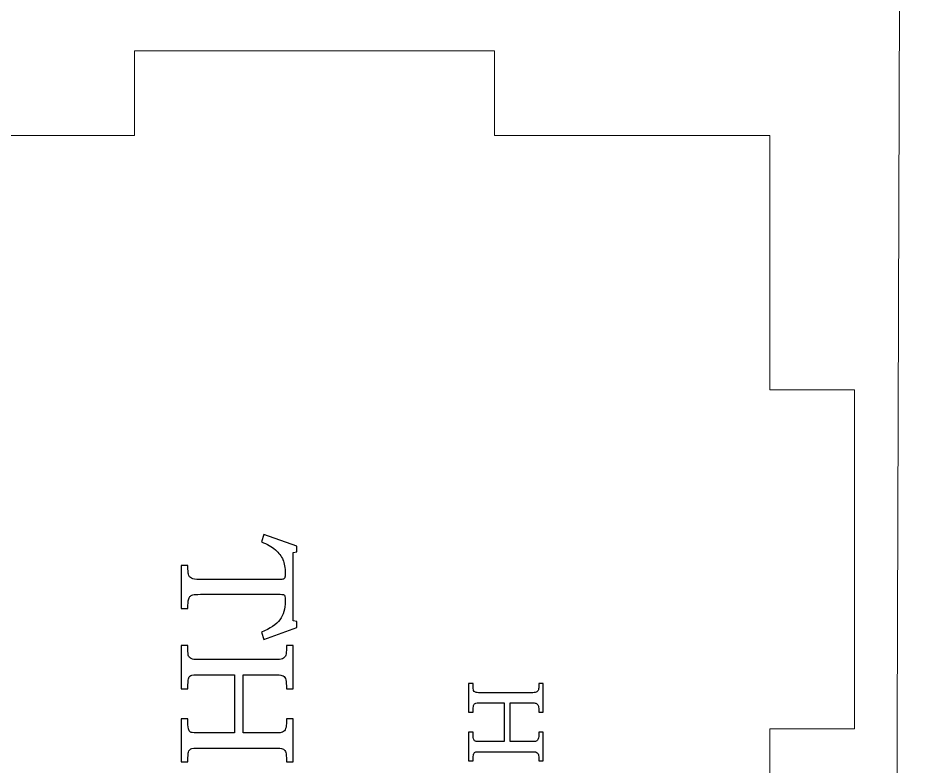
# Model space of a CAD drawing. Header units: inches. Extents: x -11.8 to 10.7, y -6 to 6.
# Drawn here: x 6.195 to 7.559, y -2.588 to -1.45 of the extents above; entities that cross this region are included whole.
import ezdxf

# ---------------------------------------------------------------- set-up
doc = ezdxf.new("R2010")
doc.units = ezdxf.units.IN
doc.header["$MEASUREMENT"] = 0
doc.layers.add('Layer 1', color=7, linetype='Continuous', plot=False)

msp = doc.modelspace()

# ---------------------------------------------------------------- linework, layer by layer
at = {"layer": 'Layer 1', "color": 250, "lineweight": 9}
msp.add_open_spline([(7.5593, 6), (7.5593, 6), (7.5207, -6), (7.5207, -6)], degree=3, dxfattribs=at)
at = {"layer": 'Layer 1', "lineweight": 9}
for points in [[(6.9195, -1.5001), (6.9195, -1.5001), (6.3719, -1.5001), (6.3719, -1.5001)], [(6.3719, -1.5001), (6.3719, -1.5001), (6.3719, -1.6289), (6.3719, -1.6289)], [(6.9195, -1.6289), (6.9195, -1.6289), (6.9195, -1.5001), (6.9195, -1.5001)], [(6.3719, -1.6289), (6.3719, -1.6289), (6.0283, -1.6289), (6.0283, -1.6289)], [(7.3383, -1.6289), (7.3383, -1.6289), (6.9195, -1.6289), (6.9195, -1.6289)], [(7.3383, -2.0155), (7.3383, -2.0155), (7.3383, -1.6289), (7.3383, -1.6289)], [(7.4671, -2.0155), (7.4671, -2.0155), (7.3383, -2.0155), (7.3383, -2.0155)], [(7.4671, -2.5309), (7.4671, -2.5309), (7.4671, -2.0155), (7.4671, -2.0155)], [(7.3383, -2.8744), (7.3383, -2.8744), (7.3383, -2.5309), (7.3383, -2.5309)], [(7.3383, -2.5309), (7.3383, -2.5309), (7.4671, -2.5309), (7.4671, -2.5309)]]:
    msp.add_open_spline(points, degree=3, dxfattribs=at)
at = {"layer": 'Layer 1', "color": 250}
for points, knots in [([(6.6189, -2.2532), (6.6189, -2.2532), (6.6189, -2.2617), (6.6189, -2.2617), (6.6189, -2.2617), (6.6132, -2.2629), (6.6132, -2.2629), (6.6132, -2.2629), (6.6132, -2.367), (6.6132, -2.367), (6.6132, -2.367), (6.6189, -2.368), (6.6189, -2.368), (6.6189, -2.368), (6.6189, -2.377), (6.6189, -2.377), (6.6189, -2.377), (6.5689, -2.395), (6.5689, -2.395), (6.5689, -2.395), (6.5649, -2.384), (6.5649, -2.384), (6.5783, -2.3787), (6.5876, -2.3724), (6.593, -2.3652), (6.5985, -2.3579), (6.6012, -2.3486), (6.6012, -2.3373), (6.6012, -2.3326), (6.601, -2.3298), (6.6006, -2.3289), (6.6003, -2.328), (6.5996, -2.3274), (6.5987, -2.327), (6.5978, -2.3266), (6.595, -2.3265), (6.5902, -2.3265), (6.5902, -2.3265), (6.4722, -2.3265), (6.4722, -2.3265), (6.4665, -2.3265), (6.4627, -2.3268), (6.4608, -2.3274), (6.4588, -2.328), (6.4573, -2.3288), (6.4563, -2.33), (6.4552, -2.3311), (6.4544, -2.3327), (6.454, -2.3347), (6.4535, -2.3366), (6.4533, -2.3411), (6.4532, -2.348), (6.4532, -2.348), (6.4429, -2.348), (6.4429, -2.348), (6.4429, -2.348), (6.4429, -2.2827), (6.4429, -2.2827), (6.4429, -2.2827), (6.4532, -2.2827), (6.4532, -2.2827), (6.4533, -2.29), (6.4535, -2.2944), (6.4539, -2.2961), (6.4547, -2.2989), (6.4563, -2.3009), (6.4585, -2.3021), (6.4608, -2.3033), (6.465, -2.304), (6.4712, -2.304), (6.4712, -2.304), (6.5918, -2.304), (6.5918, -2.304), (6.5955, -2.304), (6.5978, -2.3038), (6.5986, -2.3034), (6.5994, -2.3031), (6.6, -2.3023), (6.6005, -2.3013), (6.601, -2.3003), (6.6012, -2.2983), (6.6012, -2.2951), (6.6012, -2.2862), (6.6, -2.2791), (6.5978, -2.2738), (6.5955, -2.2685), (6.5916, -2.2635), (6.5862, -2.2588), (6.5807, -2.2541), (6.5736, -2.2501), (6.5649, -2.2467), (6.5649, -2.2467), (6.5689, -2.2357), (6.5689, -2.2357), (6.5689, -2.2357), (6.6189, -2.2532), (6.6189, -2.2532)], [0, 0, 0, 0, 0.03125, 0.03125, 0.03125, 0.0625, 0.0625, 0.0625, 0.09375, 0.09375, 0.09375, 0.125, 0.125, 0.125, 0.15625, 0.15625, 0.15625, 0.1875, 0.1875, 0.1875, 0.21875, 0.21875, 0.21875, 0.25, 0.25, 0.25, 0.28125, 0.28125, 0.28125, 0.3125, 0.3125, 0.3125, 0.34375, 0.34375, 0.34375, 0.375, 0.375, 0.375, 0.40625, 0.40625, 0.40625, 0.4375, 0.4375, 0.4375, 0.46875, 0.46875, 0.46875, 0.5, 0.5, 0.5, 0.53125, 0.53125, 0.53125, 0.5625, 0.5625, 0.5625, 0.59375, 0.59375, 0.59375, 0.625, 0.625, 0.625, 0.65625, 0.65625, 0.65625, 0.6875, 0.6875, 0.6875, 0.71875, 0.71875, 0.71875, 0.75, 0.75, 0.75, 0.78125, 0.78125, 0.78125, 0.8125, 0.8125, 0.8125, 0.84375, 0.84375, 0.84375, 0.875, 0.875, 0.875, 0.90625, 0.90625, 0.90625, 0.9375, 0.9375, 0.9375, 0.96875, 0.96875, 0.96875, 1, 1, 1, 1]), ([(6.6132, -2.4045), (6.6132, -2.4045), (6.6132, -2.4703), (6.6132, -2.4703), (6.6132, -2.4703), (6.6029, -2.4703), (6.6029, -2.4703), (6.6029, -2.4703), (6.6029, -2.4658), (6.6029, -2.4658), (6.6029, -2.4605), (6.6024, -2.4568), (6.6015, -2.4546), (6.6005, -2.4523), (6.5988, -2.4508), (6.5963, -2.4498), (6.5945, -2.4491), (6.5907, -2.4488), (6.5849, -2.4488), (6.5849, -2.4488), (6.5374, -2.4488), (6.5374, -2.4488), (6.5374, -2.4488), (6.5374, -2.5373), (6.5374, -2.5373), (6.5374, -2.5373), (6.5837, -2.5373), (6.5837, -2.5373), (6.59, -2.5373), (6.5938, -2.5371), (6.5951, -2.5366), (6.5977, -2.536), (6.5997, -2.5346), (6.601, -2.5325), (6.6023, -2.5303), (6.6029, -2.5271), (6.6029, -2.5227), (6.6029, -2.5227), (6.6029, -2.516), (6.6029, -2.516), (6.6029, -2.516), (6.6132, -2.516), (6.6132, -2.516), (6.6132, -2.516), (6.6132, -2.581), (6.6132, -2.581), (6.6132, -2.581), (6.6029, -2.581), (6.6029, -2.581), (6.6029, -2.581), (6.6029, -2.5751), (6.6029, -2.5751), (6.6029, -2.5706), (6.6024, -2.5673), (6.6014, -2.5654), (6.6004, -2.5636), (6.599, -2.5622), (6.5973, -2.5614), (6.5955, -2.5606), (6.5917, -2.5603), (6.5859, -2.5603), (6.5859, -2.5603), (6.4699, -2.5603), (6.4699, -2.5603), (6.4635, -2.5603), (6.4594, -2.5607), (6.4576, -2.5615), (6.4559, -2.5623), (6.4546, -2.5639), (6.4539, -2.5663), (6.4534, -2.5678), (6.4532, -2.5727), (6.4532, -2.581), (6.4532, -2.581), (6.4429, -2.581), (6.4429, -2.581), (6.4429, -2.581), (6.4429, -2.516), (6.4429, -2.516), (6.4429, -2.516), (6.4532, -2.516), (6.4532, -2.516), (6.4532, -2.516), (6.4532, -2.5208), (6.4532, -2.5208), (6.4532, -2.5267), (6.4536, -2.5307), (6.4544, -2.5327), (6.4552, -2.5347), (6.4565, -2.536), (6.4583, -2.5365), (6.4596, -2.537), (6.4639, -2.5373), (6.4712, -2.5373), (6.4712, -2.5373), (6.5242, -2.5373), (6.5242, -2.5373), (6.5242, -2.5373), (6.5242, -2.4488), (6.5242, -2.4488), (6.5242, -2.4488), (6.4699, -2.4488), (6.4699, -2.4488), (6.4635, -2.4488), (6.4594, -2.4492), (6.4576, -2.4501), (6.4558, -2.4509), (6.4545, -2.4526), (6.4539, -2.455), (6.4534, -2.4568), (6.4532, -2.4619), (6.4532, -2.4703), (6.4532, -2.4703), (6.4429, -2.4703), (6.4429, -2.4703), (6.4429, -2.4703), (6.4429, -2.4045), (6.4429, -2.4045), (6.4429, -2.4045), (6.4532, -2.4045), (6.4532, -2.4045), (6.4532, -2.4045), (6.4532, -2.4087), (6.4532, -2.4087), (6.4532, -2.415), (6.4535, -2.419), (6.4542, -2.4206), (6.4549, -2.4222), (6.4563, -2.4234), (6.4582, -2.4243), (6.4602, -2.4253), (6.4637, -2.4258), (6.4687, -2.4258), (6.4687, -2.4258), (6.5859, -2.4258), (6.5859, -2.4258), (6.5912, -2.4258), (6.5949, -2.4253), (6.5969, -2.4245), (6.599, -2.4236), (6.6005, -2.4223), (6.6015, -2.4204), (6.6024, -2.4186), (6.6029, -2.4156), (6.6029, -2.4113), (6.6029, -2.4113), (6.6029, -2.4045), (6.6029, -2.4045), (6.6029, -2.4045), (6.6132, -2.4045), (6.6132, -2.4045)], [0, 0, 0, 0, 0.02, 0.02, 0.02, 0.04, 0.04, 0.04, 0.06, 0.06, 0.06, 0.08, 0.08, 0.08, 0.1, 0.1, 0.1, 0.12, 0.12, 0.12, 0.14, 0.14, 0.14, 0.16, 0.16, 0.16, 0.18, 0.18, 0.18, 0.2, 0.2, 0.2, 0.22, 0.22, 0.22, 0.24, 0.24, 0.24, 0.26, 0.26, 0.26, 0.28, 0.28, 0.28, 0.3, 0.3, 0.3, 0.32, 0.32, 0.32, 0.34, 0.34, 0.34, 0.36, 0.36, 0.36, 0.38, 0.38, 0.38, 0.4, 0.4, 0.4, 0.42, 0.42, 0.42, 0.44, 0.44, 0.44, 0.46, 0.46, 0.46, 0.48, 0.48, 0.48, 0.5, 0.5, 0.5, 0.52, 0.52, 0.52, 0.54, 0.54, 0.54, 0.56, 0.56, 0.56, 0.58, 0.58, 0.58, 0.6, 0.6, 0.6, 0.62, 0.62, 0.62, 0.64, 0.64, 0.64, 0.66, 0.66, 0.66, 0.68, 0.68, 0.68, 0.7, 0.7, 0.7, 0.72, 0.72, 0.72, 0.74, 0.74, 0.74, 0.76, 0.76, 0.76, 0.78, 0.78, 0.78, 0.8, 0.8, 0.8, 0.82, 0.82, 0.82, 0.84, 0.84, 0.84, 0.86, 0.86, 0.86, 0.88, 0.88, 0.88, 0.9, 0.9, 0.9, 0.92, 0.92, 0.92, 0.94, 0.94, 0.94, 0.96, 0.96, 0.96, 0.98, 0.98, 0.98, 1, 1, 1, 1]), ([(6.9937, -2.462), (6.9937, -2.462), (6.9937, -2.5058), (6.9937, -2.5058), (6.9937, -2.5058), (6.9869, -2.5058), (6.9869, -2.5058), (6.9869, -2.5058), (6.9869, -2.5028), (6.9869, -2.5028), (6.9869, -2.4993), (6.9866, -2.4969), (6.9859, -2.4954), (6.9853, -2.4939), (6.9841, -2.4928), (6.9825, -2.4922), (6.9813, -2.4917), (6.9788, -2.4915), (6.9749, -2.4915), (6.9749, -2.4915), (6.9432, -2.4915), (6.9432, -2.4915), (6.9432, -2.4915), (6.9432, -2.5505), (6.9432, -2.5505), (6.9432, -2.5505), (6.9741, -2.5505), (6.9741, -2.5505), (6.9783, -2.5505), (6.9808, -2.5504), (6.9817, -2.5501), (6.9834, -2.5497), (6.9847, -2.5487), (6.9856, -2.5473), (6.9865, -2.5459), (6.9869, -2.5437), (6.9869, -2.5408), (6.9869, -2.5408), (6.9869, -2.5363), (6.9869, -2.5363), (6.9869, -2.5363), (6.9937, -2.5363), (6.9937, -2.5363), (6.9937, -2.5363), (6.9937, -2.5797), (6.9937, -2.5797), (6.9937, -2.5797), (6.9869, -2.5797), (6.9869, -2.5797), (6.9869, -2.5797), (6.9869, -2.5757), (6.9869, -2.5757), (6.9869, -2.5727), (6.9866, -2.5705), (6.9859, -2.5693), (6.9852, -2.568), (6.9843, -2.5671), (6.9831, -2.5666), (6.9819, -2.5661), (6.9794, -2.5658), (6.9756, -2.5658), (6.9756, -2.5658), (6.8982, -2.5658), (6.8982, -2.5658), (6.8939, -2.5658), (6.8912, -2.5661), (6.89, -2.5666), (6.8889, -2.5672), (6.888, -2.5683), (6.8876, -2.5699), (6.8872, -2.5709), (6.8871, -2.5741), (6.8871, -2.5797), (6.8871, -2.5797), (6.8802, -2.5797), (6.8802, -2.5797), (6.8802, -2.5797), (6.8802, -2.5363), (6.8802, -2.5363), (6.8802, -2.5363), (6.8871, -2.5363), (6.8871, -2.5363), (6.8871, -2.5363), (6.8871, -2.5395), (6.8871, -2.5395), (6.8871, -2.5435), (6.8873, -2.5461), (6.8879, -2.5475), (6.8884, -2.5488), (6.8893, -2.5496), (6.8905, -2.55), (6.8914, -2.5503), (6.8942, -2.5505), (6.8991, -2.5505), (6.8991, -2.5505), (6.9344, -2.5505), (6.9344, -2.5505), (6.9344, -2.5505), (6.9344, -2.4915), (6.9344, -2.4915), (6.9344, -2.4915), (6.8982, -2.4915), (6.8982, -2.4915), (6.8939, -2.4915), (6.8912, -2.4918), (6.89, -2.4924), (6.8888, -2.4929), (6.888, -2.494), (6.8876, -2.4957), (6.8872, -2.4969), (6.8871, -2.5002), (6.8871, -2.5058), (6.8871, -2.5058), (6.8802, -2.5058), (6.8802, -2.5058), (6.8802, -2.5058), (6.8802, -2.462), (6.8802, -2.462), (6.8802, -2.462), (6.8871, -2.462), (6.8871, -2.462), (6.8871, -2.462), (6.8871, -2.4648), (6.8871, -2.4648), (6.8871, -2.469), (6.8873, -2.4716), (6.8878, -2.4727), (6.8882, -2.4738), (6.8891, -2.4746), (6.8904, -2.4752), (6.8917, -2.4759), (6.8941, -2.4762), (6.8974, -2.4762), (6.8974, -2.4762), (6.9756, -2.4762), (6.9756, -2.4762), (6.9791, -2.4762), (6.9815, -2.4759), (6.9829, -2.4753), (6.9843, -2.4747), (6.9853, -2.4738), (6.9859, -2.4726), (6.9866, -2.4714), (6.9869, -2.4694), (6.9869, -2.4665), (6.9869, -2.4665), (6.9869, -2.462), (6.9869, -2.462), (6.9869, -2.462), (6.9937, -2.462), (6.9937, -2.462)], [0, 0, 0, 0, 0.02, 0.02, 0.02, 0.04, 0.04, 0.04, 0.06, 0.06, 0.06, 0.08, 0.08, 0.08, 0.1, 0.1, 0.1, 0.12, 0.12, 0.12, 0.14, 0.14, 0.14, 0.16, 0.16, 0.16, 0.18, 0.18, 0.18, 0.2, 0.2, 0.2, 0.22, 0.22, 0.22, 0.24, 0.24, 0.24, 0.26, 0.26, 0.26, 0.28, 0.28, 0.28, 0.3, 0.3, 0.3, 0.32, 0.32, 0.32, 0.34, 0.34, 0.34, 0.36, 0.36, 0.36, 0.38, 0.38, 0.38, 0.4, 0.4, 0.4, 0.42, 0.42, 0.42, 0.44, 0.44, 0.44, 0.46, 0.46, 0.46, 0.48, 0.48, 0.48, 0.5, 0.5, 0.5, 0.52, 0.52, 0.52, 0.54, 0.54, 0.54, 0.56, 0.56, 0.56, 0.58, 0.58, 0.58, 0.6, 0.6, 0.6, 0.62, 0.62, 0.62, 0.64, 0.64, 0.64, 0.66, 0.66, 0.66, 0.68, 0.68, 0.68, 0.7, 0.7, 0.7, 0.72, 0.72, 0.72, 0.74, 0.74, 0.74, 0.76, 0.76, 0.76, 0.78, 0.78, 0.78, 0.8, 0.8, 0.8, 0.82, 0.82, 0.82, 0.84, 0.84, 0.84, 0.86, 0.86, 0.86, 0.88, 0.88, 0.88, 0.9, 0.9, 0.9, 0.92, 0.92, 0.92, 0.94, 0.94, 0.94, 0.96, 0.96, 0.96, 0.98, 0.98, 0.98, 1, 1, 1, 1])]:
    msp.add_open_spline(points, degree=3, knots=knots, dxfattribs=at)

doc.saveas('drawing.dxf')
